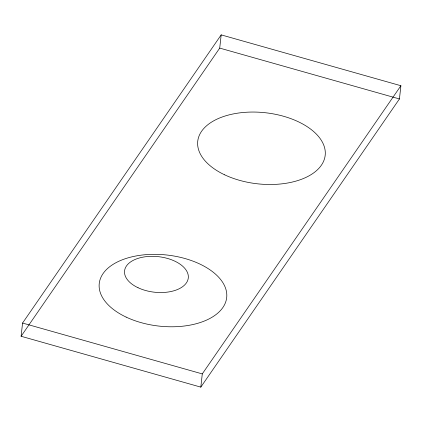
<?xml version="1.0" encoding="UTF-8"?>
<svg xmlns="http://www.w3.org/2000/svg" width="422" height="422" viewBox="0 0 422 422"><rect width="100%" height="100%" fill="white"/><g stroke="black" fill="none" stroke-linecap="round" stroke-linejoin="round"><path stroke-width="0.63" d="M21.1 336.271L22.561 323.052L221.181 34.873L400.9 85.729L399.439 98.948L200.819 387.127L21.1 336.271L219.72 48.097L221.181 34.873M200.819 387.127L202.28 373.903L400.9 85.729M219.72 48.097L399.439 98.948M22.561 323.052L202.28 373.903M138.01 287.709A32.056 17.877 6.3 0 0 188.212 278.483A32.056 17.877 6.3 0 0 143.047 257.125A32.056 17.877 6.3 0 0 138.01 287.709M126.146 317.101A64.107 35.754 6.3 0 0 226.545 298.644A64.107 35.754 6.3 0 0 136.211 255.932A64.107 35.754 6.3 0 0 126.146 317.101M224.641 174.819A64.107 35.754 6.3 0 0 325.04 156.367A64.107 35.754 6.3 0 0 234.711 113.65A64.107 35.754 6.3 0 0 224.641 174.819"/></g></svg>
